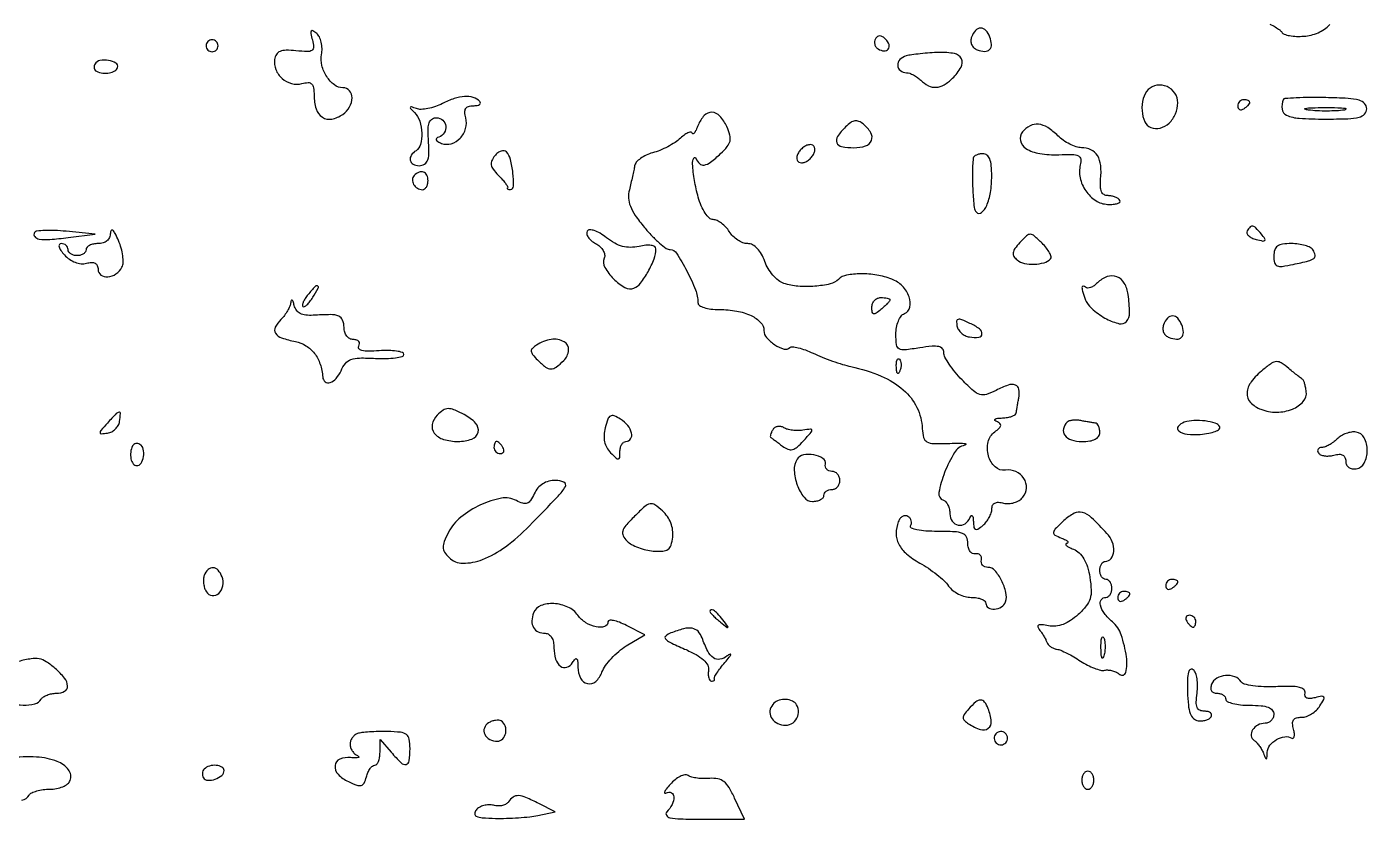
# Model space of a CAD drawing. Extents: x 0 to 5034, y 0 to 2560.
# Drawn here: x 3135.1 to 3358.9, y 0 to 132.2 of the extents above; entities that cross this region are included whole.
import ezdxf

# ---------------------------------------------------------------- set-up
doc = ezdxf.new("R2010")
doc.units = 0

msp = doc.modelspace()

# ---------------------------------------------------------------- linework, layer by layer
for points in [[(3281.43984, 268.629123, -0.000024), (3213.057955, 269.247686, -0.136967)], [(3342.362275, 132.623037, -0.023613), (3343.258369, 132.135288, -0.02402), (3343.98268, 131.646422, -0.094148), (3344.345253, 131.250386, 0.174683), (3344.75293, 130.926508, 0.037109), (3345.645175, 130.697459, 0.034646), (3346.775705, 130.57507, 0.02693), (3348.012879, 130.593968, 0.086438), (3350.385713, 131.178586, 0.093617), (3352.347326, 132.522627, 0.133584)], [(3134.29006, 3.189505, 0.216809), (3135.5, 4, -0.143394), (3135.928537, 4.385343, -0.041415), (3136.768972, 4.70625, -0.037968), (3137.82187, 4.926341, -0.032553), (3138.952028, 5, 0.046889), (3140.076742, 5.105706, 0.053019), (3141.114379, 5.419148, 0.060398), (3141.919219, 5.879911, 0.141889), (3142.33357, 6.426887, 0.261301), (3142.068408, 8.245739, 0.139686), (3140.186963, 9.638623, 0.078207), (3136.740251, 10.350263, 0.038389), (3132.25, 10.218979, 0.022228)]]:
    msp.add_lwpolyline(points, format="xyb")
for points in [[(3165, 129, 0.099038), (3165.076342, 128.618362, 0.097945), (3165.29375, 128.29375, 0.097945), (3165.618362, 128.076342, 0.099038), (3166, 128, 0.099038), (3166.381638, 128.076342, 0.097945), (3166.70625, 128.29375, 0.097945), (3166.923658, 128.618362, 0.099038), (3167, 129, 0.099038), (3166.923658, 129.381638, 0.097945), (3166.70625, 129.70625, 0.097945), (3166.381638, 129.923658, 0.099038), (3166, 130, 0.099038), (3165.618362, 129.923658, 0.097945), (3165.29375, 129.70625, 0.097945), (3165.076342, 129.381638, 0.099038)], [(3182.71886, 129.96708, -0.046441), (3182.914474, 128.777368, -0.27049), (3182.644529, 128.230027, -0.157829), (3181.89474, 128.021552, -0.015248), (3179.986095, 128.159929, 0.024874), (3178.334078, 128.247782, 0.096469), (3177.331772, 128.056109, 0.157201), (3176.740812, 127.565236, 0.105325), (3176.432211, 126.735128, 0.132352), (3176.632885, 125.029634, 0.116958), (3177.664988, 123.562808, 0.116355), (3179.250897, 122.710555, 0.130031), (3180.982409, 122.705651, -0.05334), (3182.011376, 122.860321, -0.206673), (3182.600655, 122.635153, -0.167813), (3182.915335, 122.008968, -0.033299), (3183, 120.739076, 0.076975), (3183.351648, 118.468442, 0.170534), (3184.391358, 117.086805, 0.197699), (3185.942586, 116.776386, 0.10492), (3187.776264, 117.555843, 0.108069), (3188.919817, 118.797025, 0.130479), (3189.340754, 120.319827, 0.1837), (3188.902848, 121.507837, 0.216882), (3187.821583, 122, -0.163929), (3186.393295, 122.481206, -0.087128), (3185.111081, 123.865747, -0.081279), (3184.305257, 125.714587, -0.109867), (3184.250783, 127.531553, 0.05312), (3184.335228, 128.5498, 0.050885), (3184.205906, 129.578328, 0.05499), (3183.89564, 130.464926, 0.108313), (3183.438789, 131.050801, 0.034898), (3182.811875, 131.501165, 0.404528), (3182.543081, 131.442293, 0.198848), (3182.467154, 131.055418, 0.01425)], [(3276.596556, 130.156231, 0.105525), (3276.439393, 129.716563, 0.099247), (3276.470283, 129.240657, 0.096292), (3276.684746, 128.801911, 0.09291), (3277.050219, 128.468963, 0.116221), (3278.032006, 128.141241, 0.258096), (3278.731074, 128.448742, 0.251496), (3278.853466, 129.214666, 0.113251), (3278.296201, 130.103799, 0.053431), (3277.785686, 130.515485, 0.136091), (3277.335356, 130.655459, 0.169261), (3276.940704, 130.531428, 0.094625)], [(3292.623848, 130.462146, 0.092161), (3292.504122, 129.813795, 0.103874), (3292.634902, 129.194765, 0.104304), (3293.002965, 128.682533, 0.093639), (3293.559987, 128.338607, 0.076522), (3294.809452, 128.067507, 0.216242), (3295.624135, 128.378824, 0.214489), (3295.930575, 129.199704, 0.075422), (3295.654923, 130.456872, 0.089288), (3294.988192, 131.557855, 0.214827), (3294.139006, 131.942142, 0.215353), (3293.290093, 131.560506, 0.089658)], [(3281.694661, 127.300017, 0.142245), (3280.676836, 126.695105, 0.198452), (3280.307851, 125.715276, 0.224555), (3280.750509, 124.851217, 0.165377), (3281.783333, 124.5, -0.084625), (3282.300255, 124.41188, -0.037075), (3282.939167, 124.132812, -0.035325), (3283.589275, 123.728347, -0.039578), (3284.15, 123.25, 0.080348), (3285.418965, 122.33437, 0.13214), (3286.707678, 122.070532, 0.120811), (3288.037305, 122.483691, 0.060992), (3289.428571, 123.571429, 0.062408), (3290.878248, 125.436453, 0.256371), (3290.925438, 126.81744, 0.233654), (3289.762879, 127.690179, 0.054003), (3287.25, 127.883999, 0.009632), (3285.68188, 127.805234, 0.008822), (3284.071244, 127.664604, 0.008858), (3282.638196, 127.488241, 0.028375)], [(3146.487659, 125.980032, 0.086456), (3146.347192, 125.629461, 0.102024), (3146.345313, 125.272696, 0.11056), (3146.481778, 124.965717, 0.11748), (3146.733688, 124.754232, 0.085984), (3147.764165, 124.443417, 0.076224), (3148.8851, 124.477903, 0.087776), (3149.803236, 124.82141, 0.194412), (3150.25, 125.404671, 0.34024), (3149.96037, 126.116771, 0.094491), (3148.74709, 126.546191, 0.079865), (3147.313066, 126.535234, 0.215807)], [(3322.084328, 121.684328, 0.133457), (3321.235235, 120.201536, 0.080752), (3321.045006, 118.174078, 0.086587), (3321.498177, 116.325011, 0.200447), (3322.512735, 115.35674, 0.159934), (3324.048995, 115.281054, 0.120149), (3325.538168, 116.108388, 0.105652), (3326.618619, 117.641134, 0.101217), (3327, 119.505813, 0.149699), (3326.510428, 121.104363, 0.140731), (3325.199595, 122.201291, 0.144169), (3323.532147, 122.420647, 0.158773)], [(3204.398684, 119.363058, -0.036121), (3203.224218, 118.857661, -0.035677), (3201.984423, 118.524082, -0.037947), (3200.859415, 118.393389, -0.101154), (3200.065752, 118.52296, 0.010105), (3199.23224, 118.820848, 0.379198), (3199.061811, 118.748418, 0.307156), (3199.093174, 118.543634, 0.008431), (3199.75, 117.859246, -0.119001), (3200.612184, 116.436522, -0.067263), (3200.962431, 114.439466, -0.070691), (3200.769891, 112.555675, -0.196008), (3200, 111.5, 0.106457), (3199.216124, 110.746429, 0.200209), (3199.046428, 109.899724, 0.222397), (3199.52712, 109.247411, 0.125162), (3200.5, 109, 0.138616), (3201.438538, 109.26529, 0.186147), (3201.969683, 109.96143, 0.076306), (3202.155692, 111.369263, 0.011223), (3202.030596, 114.25, -0.034993), (3202.035756, 115.503589, -0.099097), (3202.26936, 116.342369, -0.150986), (3202.734283, 116.822912, -0.126216), (3203.424634, 117, -0.187232), (3204.453939, 116.600559, -0.180597), (3204.963862, 115.604356, -0.171442), (3204.707278, 114.477222, -0.173108), (3203.800562, 113.766854, 0.090682), (3203.415325, 113.555086, 0.340375), (3203.356131, 113.303583, 0.16572), (3203.618826, 113.023541, 0.030631), (3204.271623, 112.72601, 0.166527), (3205.876228, 112.667604, 0.13073), (3207.366388, 113.588685, 0.121268), (3208.277655, 115.195773, 0.133343), (3208.294349, 116.982409, -0.047492), (3208.140077, 117.933141, -0.156934), (3208.292329, 118.54112, -0.185114), (3208.748158, 118.886212, -0.070597), (3209.550035, 119, 0.037391), (3210.188312, 119.047798, 0.105258), (3210.605154, 119.204336, 0.242539), (3210.738482, 119.434031, 0.21195), (3210.637722, 119.695611, 0.120844), (3209.531715, 120.365937, 0.08964), (3208.108482, 120.54557, 0.069049), (3206.386408, 120.212361, 0.037409)], [(3337, 118.940983, 0.108972), (3337.078288, 118.586039, 0.182303), (3337.29375, 118.3746, 0.161196), (3337.6179, 118.343488, 0.082592), (3338, 118.5, 0.029505), (3338.382774, 118.768994, 0.035638), (3338.70625, 119.066025, 0.038439), (3338.934461, 119.34829, 0.151918), (3339, 119.559017, 0.210953), (3338.92554, 119.727648, 0.081139), (3338.70625, 119.870461, 0.061769), (3338.382849, 119.967655, 0.042167), (3338, 120, 0.105053), (3337.618444, 119.918938, 0.099167), (3337.29375, 119.688914, 0.09642), (3337.076123, 119.345238, 0.093332)], [(3344.58889, 120, 0.142704), (3344.387311, 118.442406, 0.249951), (3345.148608, 117.429784, 0.094645), (3347.231605, 116.903346, 0.014706), (3351.5, 116.777778, 0.007496), (3355.363986, 116.835709, 0.052558), (3357.228504, 117.088963, 0.141697), (3358.146873, 117.616667, 0.194326), (3358.5, 118.490951, 0.192961), (3358.14918, 119.366147, 0.136563), (3357.229353, 119.913621, 0.052915), (3355.382432, 120.211104, 0.008091), (3351.653755, 120.352062, 0.006897), (3349.013633, 120.372687, 0.010953), (3346.754375, 120.309668, 0.005058), (3344.867459, 120.196491, 0.279068)], [(3354.767909, 118.285474, -0.024559), (3353.487453, 118.154945, -0.012695), (3351.878422, 118.111345, -0.01259), (3350.218327, 118.150328, -0.018638), (3348.767909, 118.275269, -0.069146), (3348.205163, 118.425738, -0.756877), (3348.222448, 118.564056, -0.031761), (3349.352754, 118.662864, -0.005499), (3351.5, 118.690131, -0.005888), (3353.655786, 118.668409, -0.025342), (3354.934948, 118.575472, -0.556092), (3355.000181, 118.434198, -0.212532)], [(3247.031162, 115.75, -0.015003), (3246.678253, 114.942865, -0.045411), (3246.373817, 114.426778, -0.200965), (3246.182901, 114.309611, -0.438995), (3246.063386, 114.404988, 0.362193), (3245.876666, 114.599517, 0.126297), (3245.462683, 114.541019, 0.059492), (3244.838914, 114.191713, 0.026565), (3244.10745, 113.597241, -0.040318), (3243.183119, 112.887281, -0.022489), (3241.957379, 112.17007, -0.022308), (3240.64416, 111.552102, -0.033487), (3239.445683, 111.143903, 0.043409), (3238.368863, 110.753163, 0.048952), (3237.421094, 110.194431, 0.055248), (3236.729041, 109.561393, 0.140792), (3236.442151, 108.95165, -0.010581), (3236.308843, 108.223995, -0.003785), (3236.088972, 107.192047, -0.003753), (3235.83069, 106.063565, -0.00443), (3235.568876, 105, 0.077096), (3235.43306, 103.594586, 0.079834), (3235.733302, 102.231976, 0.057944), (3236.550909, 100.706352, 0.02108), (3238.037762, 98.75, 0.018076), (3239.318167, 97.314, 0.023546), (3240.595385, 96.101562, 0.022245), (3241.723899, 95.21149, 0.157108), (3242.380356, 95, -0.258341), (3243.443253, 94.411547, -0.019454), (3245.142773, 91.447671, -0.025542), (3246.590204, 88.297136, -0.095184), (3247, 86.16398, 0.251148), (3247.246463, 85.704257, 0.067862), (3248.015851, 85.331609, 0.050039), (3249.158849, 85.081366, 0.028893), (3250.565741, 85, -0.042804), (3253.477621, 84.750259, -0.067326), (3255.867958, 83.996249, -0.090795), (3257.447631, 82.865873, -0.19455), (3258, 81.5, 0.182433), (3258.445442, 80.319797, 0.067546), (3259.809981, 79.13714, 0.07168), (3261.350423, 78.419233, 0.276326), (3262.33276, 78.666093, -0.231554), (3262.751712, 78.80974, -0.029313), (3263.718682, 78.630397, -0.029519), (3264.912195, 78.259872, -0.020425), (3266.214243, 77.708023, 0.015475), (3267.690831, 77.064888, 0.010358), (3269.416059, 76.417251, 0.010436), (3271.115492, 75.858733, 0.020157), (3272.5, 75.495831, -0.044664), (3277.5595, 73.901265, -0.080665), (3281.241997, 71.615244, -0.099717), (3283.50702, 68.669386, -0.105017), (3284.400988, 65.130455, 0.052528), (3284.61407, 63.651858, 0.211342), (3285.163935, 62.950109, 0.118486), (3286.27868, 62.661032, 0.012367), (3289, 62.679734, -0.007424), (3290.617568, 62.706841, -0.031361), (3291.585111, 62.647948, -0.502892), (3291.65899, 62.517524, -0.238056), (3291.481229, 62.37175, 0.203688), (3289.768559, 61.145645, 0.044529), (3288.127845, 57.822368, 0.046418), (3287.174141, 54.465711, 0.374436), (3287.924876, 53.191708, -0.136761), (3288.336496, 52.913962, -0.066073), (3288.684182, 52.375585, -0.058067), (3288.920145, 51.67636, -0.052413), (3289, 50.916667, 0.153692), (3289.385108, 49.693403, 0.193269), (3290.371247, 49.048763, 0.194549), (3291.524106, 49.267081, 0.155182), (3292.337719, 50.25, -0.07474), (3292.538923, 50.591259, -0.454598), (3292.71916, 50.597664, -0.155673), (3292.861365, 50.298793, -0.02328), (3292.921053, 49.627555, 0.028617), (3293.017277, 48.662274, 0.264928), (3293.269661, 48.346659, 0.247119), (3293.684927, 48.390937, 0.025498), (3294.5, 49, 0.051866), (3295.073969, 49.586697, 0.042469), (3295.559375, 50.31812, 0.044128), (3295.891478, 51.076359, 0.081335), (3296, 51.739076, -0.105379), (3296.130511, 52.351443, -0.173593), (3296.492579, 52.729556, -0.130573), (3297.101566, 52.855309, -0.049975), (3297.963232, 52.719866, 0.077143), (3298.805477, 52.63383, 0.060581), (3299.710719, 52.792202, 0.061358), (3300.539296, 53.159019, 0.084887), (3301.155244, 53.687057, 0.160803), (3301.760711, 55.230446, 0.157881), (3301.334543, 56.844114, 0.148221), (3300.009889, 57.971492, 0.139737), (3298.249086, 58.207322, -0.230312), (3296.555495, 58.746455, -0.135938), (3295.441694, 60.606013, -0.12244), (3295.381867, 62.927186, -0.182364), (3296.481044, 64.609797, 0.025305), (3297.245749, 65.230681, 0.164498), (3297.485294, 65.656779, 0.281201), (3297.353648, 66.004242, 0.069942), (3296.803003, 66.320052, -0.118617), (3296.516381, 66.523465, -0.459457), (3296.543695, 66.711943, -0.111624), (3296.955156, 66.858962, -0.021446), (3297.75, 66.921053, 0.031322), (3298.617293, 67.006054, 0.045522), (3299.361538, 67.197122, 0.055047), (3299.894104, 67.455868, 0.230688), (3300.076511, 67.75, -0.012202), (3300.127316, 68.150861, -0.003176), (3300.228784, 68.792584, -0.003226), (3300.353805, 69.522549, -0.003291), (3300.487445, 70.246029, 0.084957), (3300.516162, 71.700969, 0.280238), (3299.926262, 72.406707, 0.169093), (3298.717379, 72.398358, 0.034177), (3296.718557, 71.529011, -0.039732), (3295.094841, 70.844126, -0.155548), (3294.020178, 70.832183, -0.110012), (3292.929521, 71.45181, -0.015223), (3291.040258, 73.270027, -0.021197), (3289.876396, 74.566039, -0.025016), (3288.893076, 75.88862, -0.02507), (3288.186751, 77.069177, -0.122872), (3288, 77.817646, 0.175678), (3287.764783, 78.466438, 0.171189), (3287.165778, 78.822322, 0.074153), (3286.024561, 78.878244, 0.014874), (3284, 78.615991, -0.01163), (3281.447542, 78.268508, -0.158128), (3280.539206, 78.454163, -0.238994), (3280.103896, 79.10949, -0.029296), (3280, 80.881194, -0.04562), (3280.105302, 82.032908, -0.052205), (3280.417823, 83.093063, -0.059619), (3280.876976, 83.91376, -0.144802), (3281.422377, 84.33184, 0.249943), (3282.339365, 85.388944, 0.145731), (3282.227998, 87.106894, 0.106247), (3281.080682, 88.913281, 0.107894), (3279.298206, 90.076722, 0.049344), (3276.82212, 90.747926, 0.042766), (3274.139096, 90.964716, 0.044531), (3271.782242, 90.742855, 0.151784), (3270.433691, 90.033691, -0.142431), (3269.043934, 89.270054, -0.036675), (3266.48479, 88.893312, -0.037612), (3263.680246, 88.899882, -0.060084), (3261.333581, 89.369606, -0.088202), (3260.428677, 89.85638, -0.04621), (3259.500527, 90.741784, -0.044036), (3258.690514, 91.856023, -0.051333), (3258.135601, 93.04086, 0.043342), (3257.588403, 94.259443, 0.064263), (3256.892992, 95.199246, 0.078325), (3256.107845, 95.794973, 0.123813), (3255.292566, 96, -0.092318), (3254.507565, 96.146186, -0.052697), (3253.646314, 96.5875, -0.050187), (3252.844199, 97.234966, -0.058352), (3252.232073, 98, 0.04723), (3251.647246, 98.765105, 0.046302), (3250.925624, 99.4125, 0.05015), (3250.182053, 99.856682, 0.110006), (3249.53853, 100, -0.192499), (3248.901297, 100.254774, -0.056234), (3248.210018, 101.079241, -0.046508), (3247.562588, 102.285903, -0.032166), (3247.052581, 103.75, -0.025171), (3246.427422, 106.538357, -0.02757), (3246.109075, 109.291978, -0.123302), (3246.290395, 110.258784, -0.657782), (3246.662281, 110.25, 0.105093), (3247.27742, 109.337101, 0.242481), (3248.047444, 109.105088, 0.120781), (3249.111906, 109.584953, 0.021529), (3250.783928, 111.013325, 0.032282), (3251.897362, 112.193682, 0.117306), (3252.350275, 113.112109, 0.124878), (3252.326616, 114.103162, 0.038817), (3251.811975, 115.513325, 0.07541), (3250.665026, 117.271363, 0.200819), (3249.339844, 117.904699, 0.222708), (3248.060113, 117.380456, 0.090634)], [(3271.605946, 115.463089, 0.042911), (3270.269893, 113.875677, 0.254426), (3270.149077, 112.835039, 0.258599), (3270.955508, 112.180255, 0.043998), (3273, 112, 0.077382), (3274.941332, 112.302258, 0.221612), (3275.920291, 113.205311, 0.235924), (3275.825522, 114.486402, 0.085421), (3274.605946, 115.912073, 0.06587), (3273.842405, 116.392025, 0.145561), (3273.167295, 116.48753, 0.121064), (3272.466925, 116.200037, 0.038752)], [(3301.110114, 114.632679, 0.232937), (3300.760983, 113.174542, 0.199548), (3301.682408, 111.874607, 0.102096), (3303.983594, 111.016924, 0.048147), (3307.163674, 110.835282, -0.012713), (3309.433987, 110.866474, -0.10736), (3310.424683, 110.639117, -0.257001), (3310.811933, 110.105976, -0.095504), (3310.749338, 109.14947, 0.120012), (3310.712428, 106.965199, 0.095702), (3311.66051, 104.800494, 0.098062), (3313.320311, 103.185654, 0.133897), (3315.297987, 102.552239, 0.028328), (3316.242255, 102.564414, 0.060891), (3316.955737, 102.702494, 0.120777), (3317.331732, 102.93467, 0.345543), (3317.363812, 103.220357, 0.111578), (3317.07045, 103.519398, 0.050228), (3316.578081, 103.77098, 0.046278), (3315.981396, 103.942247, 0.046791), (3315.365617, 104, -0.132961), (3314.708217, 104.177963, -0.156819), (3314.279666, 104.655922, -0.098399), (3314.089331, 105.492614, -0.033018), (3314.137788, 106.750601, 0.049788), (3314.149299, 109.045109, 0.113616), (3313.606595, 110.678728, 0.147946), (3312.52181, 111.649588, 0.109503), (3310.940983, 112, -0.079703), (3310.053843, 112.14232, -0.037888), (3308.982664, 112.5875, -0.036313), (3307.908506, 113.234618, -0.042674), (3307, 114, 0.052516), (3305.315929, 115.363135, 0.117669), (3303.77482, 115.910481, 0.146706), (3302.3758, 115.649645, 0.100944)], [(3264.064749, 111.578017, 0.051981), (3263.661737, 110.974615, 0.092995), (3263.486368, 110.406747, 0.127395), (3263.55242, 109.935829, 0.157392), (3263.838135, 109.600038, 0.150925), (3264.282924, 109.484575, 0.082168), (3264.839954, 109.603052, 0.069216), (3265.421349, 109.929598, 0.057089), (3265.935251, 110.421983, 0.051981), (3266.338263, 111.025385, 0.092995), (3266.513632, 111.593253, 0.127395), (3266.44758, 112.064171, 0.157392), (3266.161865, 112.399962, 0.150925), (3265.717076, 112.515425, 0.082168), (3265.160046, 112.396948, 0.069216), (3264.578651, 112.070402, 0.057089)], [(3213.123101, 110.648328, 0.067358), (3212.621452, 109.844996, 0.152563), (3212.535934, 109.141149, 0.118516), (3212.866823, 108.395822, 0.032925), (3213.715483, 107.427375, -0.015029), (3214.381415, 106.720158, -0.0239), (3214.902361, 106.072639, -0.020497), (3215.262053, 105.533933, -0.31174), (3215.25, 105.321429, 0.219104), (3215.222669, 105.204519, 0.219879), (3215.29375, 105.107967, 0.102292), (3215.479097, 105.050746, 0.039266), (3215.75, 105.04612, 0.393817), (3216.257726, 105.58133, 0.029235), (3216.148314, 107.779588, 0.032974), (3215.747505, 110.058358, 0.131276), (3215.071607, 111.292382, 0.175466), (3214.690305, 111.481891, 0.108697), (3214.187231, 111.430048, 0.083006), (3213.635172, 111.139219, 0.056956)], [(3292.910887, 110.25, 0.027672), (3292.755578, 107.785423, 0.016323), (3292.829453, 104.835738, 0.010067), (3293.046756, 102.048825, 0.173575), (3293.431454, 101.235213, 0.388074), (3294.29078, 101.19649, 0.119063), (3295.136512, 102.336078, 0.061571), (3295.768605, 104.547112, 0.037864), (3295.984687, 107.25, 0.022471), (3295.913166, 108.999781, 0.072927), (3295.647458, 110.127552, 0.130687), (3295.177756, 110.762534, 0.170116), (3294.5, 111, 0.047609), (3293.919461, 110.944597, 0.062751), (3293.414448, 110.779687, 0.077581), (3293.056316, 110.536869, 0.177289)], [(3199.693853, 107.36052, 0.191124), (3199.401415, 106.683432, 0.139481), (3199.603969, 105.880661, 0.123736), (3200.230079, 105.235684, 0.139398), (3201.059017, 105, 0.156819), (3201.417907, 105.1154, 0.097386), (3201.723586, 105.440625, 0.079459), (3201.929934, 105.926402, 0.06085), (3202, 106.5, 0.103624), (3201.806289, 107.424643, 0.202875), (3201.269246, 107.932483, 0.1934), (3200.508765, 107.913511, 0.094876)], [(3338.570264, 98.11369, 0.223332), (3338.526729, 97.733869, 0.122195), (3338.784386, 97.330573, 0.080158), (3339.324453, 96.961789, 0.045875), (3340.068398, 96.692364, 0.013137), (3341.170237, 96.434951, 0.255353), (3341.493575, 96.533834, 0.361312), (3341.516498, 96.8178, 0.019963), (3340.934706, 97.578674, 0.014904), (3340.009628, 98.628048, 0.150095), (3339.509422, 98.914775, 0.26591), (3339.084083, 98.784477, 0.050084)], [(3136.396915, 97.833205, 0.319409), (3136.440234, 97.165223, 0.187326), (3137.168466, 96.750829, 0.056301), (3138.944856, 96.689516, 0.012242), (3142, 97.003655), (3146.5, 97.577998), (3141.663227, 98.053106, 0.014103), (3139.77884, 98.18468, 0.020812), (3138.121079, 98.184492, 0.016869), (3136.794384, 98.08418, 0.230986)], [(3149.045104, 97.75, -0.097254), (3148.885248, 97.03402, -0.112834), (3148.470069, 96.474388, -0.104287), (3147.823419, 96.121144, -0.073168), (3147, 96, 0.048028), (3146.234582, 95.926307, 0.068025), (3145.5875, 95.70625, 0.088204), (3145.151477, 95.381882, 0.191087), (3145, 95, -0.148195), (3144.884432, 94.618646, -0.098894), (3144.559375, 94.29375, -0.082425), (3144.073457, 94.074694, -0.064853), (3143.5, 94, -0.064853), (3142.926543, 94.074694, -0.082425), (3142.440625, 94.29375, -0.098894), (3142.115568, 94.618646, -0.148195), (3142, 95, 0.114747), (3141.911291, 95.381451, 0.100386), (3141.660722, 95.70625, 0.093604), (3141.286066, 95.924228, 0.085274), (3140.845012, 96, 0.256878), (3140.544358, 95.834624, 0.216102), (3140.493216, 95.470051, 0.084409), (3140.786141, 94.870867, 0.028117), (3141.401829, 94.108478, 0.057037), (3142.228206, 93.381813, 0.061454), (3143.177751, 92.881931, 0.066074), (3144.153313, 92.653645, 0.088654), (3145.056817, 92.725109, -0.051234), (3145.913092, 92.857502, -0.1344), (3146.515234, 92.725266, -0.173928), (3146.872503, 92.336349, -0.099981), (3147, 91.705115, 0.23825), (3147.475498, 90.763862, 0.18404), (3148.599172, 90.451388, 0.128495), (3149.980049, 90.952893, 0.120894), (3150.976748, 92.075132, 0.114385), (3151.175582, 92.829177, 0.039408), (3151.120298, 93.962695, 0.036706), (3150.8588, 95.246846, 0.035022), (3150.409465, 96.5, 0.014886), (3149.844631, 97.687221, 0.089053), (3149.430948, 98.22973, 0.471255), (3149.176846, 98.194156, 0.132049)], [(3228.541887, 98.067774, 0.196362), (3228.466462, 97.616994, 0.09496), (3228.704406, 97.071559, 0.071324), (3229.216788, 96.513907, 0.048507), (3229.934753, 96.034919, -0.06199), (3230.66424, 95.51938, -0.075446), (3231.190471, 94.870162, -0.08819), (3231.444099, 94.185179, -0.137125), (3231.385443, 93.562064, 0.222061), (3231.494097, 92.026109, 0.068842), (3232.922632, 90.127805, 0.068898), (3234.811343, 88.690117, 0.223478), (3236.341869, 88.577693, 0.1403), (3237.440925, 89.404884, 0.034366), (3238.690793, 91.320422, 0.035792), (3239.690537, 93.45583, 0.091835), (3240, 95.126508, 0.262702), (3239.792517, 95.494157, 0.099632), (3239.217939, 95.700383, 0.061327), (3238.322743, 95.721413, 0.029306), (3237.184385, 95.540498, -0.051705), (3235.737542, 95.376472, -0.067218), (3234.415392, 95.542161, -0.063019), (3233.121056, 96.066315, -0.038987), (3231.75428, 96.978643, 0.030447), (3230.684581, 97.719357, 0.054526), (3229.716706, 98.170084, 0.078454), (3228.964245, 98.299475, 0.263594)], [(3300.6617, 96.178676, 0.026795), (3299.838683, 95.16505, 0.120381), (3299.551247, 94.463396, 0.183269), (3299.67921, 93.872669, 0.080856), (3300.224772, 93.271807, 0.116459), (3301.420588, 92.708308, 0.060327), (3303.074997, 92.56237, 0.060734), (3304.696216, 92.813767, 0.128256), (3305.786076, 93.452743, 0.270533), (3305.882721, 93.820507, 0.05562), (3305.622105, 94.468187, 0.044536), (3305.106779, 95.250127, 0.028429), (3304.381373, 96.063072, 0.015757), (3303.070713, 97.293628, 0.174568), (3302.412998, 97.553832, 0.197972), (3301.782595, 97.316676, 0.021134)], [(3343, 93.920545, 0.059329), (3343.131084, 92.819716, 0.237147), (3343.557019, 92.316822, 0.137246), (3344.402454, 92.206649, 0.016963), (3346.25, 92.53736, 0.007512), (3348.795263, 93.122776, 0.097359), (3349.6734, 93.531048, 0.29399), (3349.883047, 94.072172, 0.088058), (3349.541119, 94.933469, 0.14106), (3349.08845, 95.344272, 0.042192), (3348.211678, 95.686706, 0.038601), (3347.115099, 95.921404, 0.033433), (3345.940983, 96, 0.031785), (3344.457214, 95.905581, 0.122698), (3343.603576, 95.573235, 0.167007), (3343.151516, 94.945856, 0.073489)], [(3313.604175, 89.461318, -0.043371), (3313.035763, 88.983803, -0.063108), (3312.457536, 88.678369, -0.082764), (3311.957844, 88.579794, -0.206621), (3311.619048, 88.714286, 0.179934), (3311.231455, 88.891734, 0.436137), (3311.026174, 88.700783, 0.075894), (3311.149329, 87.899382, 0.015608), (3311.621181, 86.544802, 0.088268), (3312.058518, 85.819314, 0.031817), (3312.910821, 84.961511, 0.030373), (3313.984754, 84.120647, 0.031585), (3315.139147, 83.428044, 0.059852), (3317.249826, 82.639143, 0.279233), (3318.436269, 83.014577, 0.186414), (3318.962231, 84.450391, 0.028924), (3318.730311, 87.524752, 0.099553), (3318.078865, 89.416901, 0.171543), (3316.820082, 90.479287, 0.179398), (3315.218048, 90.489201, 0.109577)], [(3181.979944, 87.475834, 0.028898), (3181.526725, 86.860644, 0.043426), (3181.212993, 86.272975, 0.052391), (3181.063856, 85.788937, 0.249914), (3181.145354, 85.521312, 0.338299), (3181.393826, 85.488076, 0.056568), (3181.80785, 85.791514, 0.042404), (3182.297361, 86.327019, 0.024393), (3182.796329, 87.045478, 0.011635), (3183.706831, 88.58187, 0.42202), (3183.601571, 88.938529, 0.342513), (3183.184362, 88.864828, 0.010812)], [(3179.116001, 86.178571, -0.07637), (3178.965926, 85.565323, -0.032197), (3178.59075, 84.801988, -0.030916), (3178.076956, 84.022888, -0.03516), (3177.490809, 83.347952, 0.076739), (3176.541242, 82.051654, 0.271046), (3176.591164, 81.060583, 0.168639), (3177.600965, 80.281781, 0.031367), (3179.898763, 79.670247, -0.090869), (3181.659558, 78.969746, -0.089092), (3183.071561, 77.686681, -0.082664), (3184.024612, 75.902191, -0.065125), (3184.450843, 73.75, 0.211317), (3184.863436, 72.961252, 0.256921), (3185.674034, 72.822633, 0.133302), (3186.697007, 73.520438, 0.074651), (3187.5, 74.80667, -0.068775), (3188.239031, 76.021851, -0.136487), (3189.152194, 76.667943, -0.083844), (3190.573037, 76.92234, -0.015505), (3193.239878, 76.865967, 0.017866), (3195.056597, 76.836145, 0.029524), (3196.58591, 76.956205, 0.030063), (3197.715418, 77.182211, 0.342216), (3197.974626, 77.520536, 0.32753), (3197.727679, 77.853095, 0.038089), (3196.767806, 78.070659, 0.034051), (3195.444, 78.175027, 0.020673), (3193.873507, 78.126738, -0.015495), (3192.074742, 78.052785, -0.05917), (3190.960827, 78.173669, -0.167762), (3190.475444, 78.477122, -0.318457), (3190.447776, 78.915499, 0.122367), (3190.580714, 79.330432, 0.19052), (3190.467594, 79.683573, 0.150544), (3190.110265, 79.920466, 0.071769), (3189.559017, 80, -0.12119), (3188.948774, 80.150115, -0.106973), (3188.444877, 80.570715, -0.093907), (3188.113668, 81.214978, -0.072022), (3188, 82, 0.09277), (3187.767804, 83.24069, 0.209122), (3187.107116, 83.905452, 0.097626), (3185.757564, 84.153169, 0.012873), (3182.836099, 84.039627, -0.044772), (3181.614529, 84.070045, -0.092447), (3180.704874, 84.350188, -0.114277), (3180.079146, 84.888766, -0.095107), (3179.702101, 85.683665, 0.018404), (3179.512263, 86.319675, 0.136511), (3179.336019, 86.578282, 0.521178), (3179.196691, 86.541269, 0.065767)], [(3279, 86.622445, -0.172217), (3278.925448, 86.412416, -0.016008), (3278.559375, 85.99011, -0.019119), (3278.074554, 85.504355, -0.013852), (3277.5, 85, -0.020633), (3276.689039, 84.381629, -0.217533), (3276.28931, 84.308142, -0.304492), (3276.057736, 84.565314, -0.035496), (3276, 85.377555, -0.091307), (3276.114059, 85.996941, -0.095788), (3276.440625, 86.523407, -0.099536), (3276.927707, 86.875699, -0.107348), (3277.5, 87, -0.023761), (3278.07485, 86.972666, -0.037907), (3278.559375, 86.889093, -0.044235), (3278.90557, 86.768578, -0.294983)], [(3290.189276, 82.279048, 0.093111), (3290.43871, 81.652123, 0.06889), (3290.921621, 81.081016, 0.067249), (3291.555372, 80.650209, 0.079536), (3292.246029, 80.433542, 0.059704), (3293.836145, 80.392216, 0.373543), (3294.354432, 80.934767, 0.256231), (3293.945312, 81.772867, 0.043545), (3292.353913, 82.700961, 0.012761), (3290.96873, 83.311943, 0.146636), (3290.382763, 83.369965, 0.347273), (3290.128847, 83.074438, 0.058643)], [(3324.623848, 82.462146, 0.092161), (3324.504122, 81.813795, 0.103874), (3324.634902, 81.194765, 0.104304), (3325.002965, 80.682533, 0.093639), (3325.559987, 80.338607, 0.076522), (3326.809452, 80.067507, 0.216242), (3327.624135, 80.378824, 0.214489), (3327.930575, 81.199704, 0.075422), (3327.654923, 82.456872, 0.089288), (3326.988192, 83.557855, 0.214827), (3326.139006, 83.942142, 0.215353), (3325.290093, 83.560506, 0.089658)], [(3220.087821, 79.075438, 0.052415), (3219.402071, 78.533177, 0.220662), (3219.220665, 78.055032, 0.155863), (3219.445484, 77.49376, 0.023799), (3220.266392, 76.590751, 0.030238), (3221.58864, 75.419443, 0.161881), (3222.483277, 75.099446, 0.169624), (3223.367532, 75.386137, 0.033969), (3224.635186, 76.492329, 0.17977), (3225.433937, 78.235536, 0.289754), (3224.690485, 79.628885, 0.171517), (3222.548397, 80.011744, 0.100709)], [(3280.683114, 74.8125, -0.054073), (3280.461564, 74.395823, -0.470617), (3280.279315, 74.37858, -0.168741), (3280.137993, 74.670344, -0.018894), (3280.078947, 75.416667, -0.028489), (3280.089945, 76.112848, -0.077125), (3280.200665, 76.592839, -0.208169), (3280.385309, 76.77538, -0.296942), (3280.604167, 76.729167, -0.126455), (3280.797407, 76.402231, -0.060344), (3280.876576, 75.916927, -0.05415), (3280.839148, 75.359369, -0.051402)], [(3341.202442, 74.970989, 0.05847), (3339.246162, 72.958325, 0.151398), (3338.552468, 71.08054, 0.204969), (3339.126829, 69.511855, 0.11413), (3340.849528, 68.362899, 0.091468), (3343.486956, 67.887063, 0.092949), (3346.104629, 68.388583, 0.118054), (3347.924133, 69.659404, 0.222047), (3348.42447, 71.341631, 0.01482), (3348.29568, 72.059375, 0.020641), (3348.135196, 72.691935, 0.017645), (3347.96633, 73.193057, 0.184799), (3347.825035, 73.352288, -0.044264), (3347.616655, 73.485268, -0.002463), (3347.007979, 73.959033, -0.003785), (3346.289787, 74.532596, -0.002761), (3345.5, 75.180449, 0.029012), (3344.254494, 76.097186, 0.157585), (3343.455588, 76.31305, 0.138694), (3342.626486, 76.034304, 0.020712)], [(3148.568603, 66.075805, 0.005286), (3147.46245, 64.827239, 0.18237), (3147.328564, 64.464567, 0.435285), (3147.519364, 64.289449, 0.016801), (3148.580487, 64.408934, 0.084275), (3149.268867, 64.632391, 0.071263), (3149.890588, 65.080312, 0.072374), (3150.353247, 65.67682, 0.09263), (3150.578388, 66.333129, 0.019066), (3150.721463, 67.657664, 0.473108), (3150.487066, 67.878874, 0.172957), (3150.017329, 67.640342, 0.00571)], [(3203.529491, 67.386634, 0.146813), (3202.702432, 65.850347, 0.221992), (3203.04955, 64.397904, 0.153821), (3204.598881, 63.351409, 0.072328), (3207.015456, 63, 0.085189), (3209.328141, 63.396913, 0.257598), (3210.353738, 64.550746, 0.251582), (3209.935464, 66.05891, 0.082706), (3208.029598, 67.484694, 0.018574), (3206.319122, 68.290174, 0.106588), (3205.340886, 68.478903, 0.146218), (3204.526322, 68.21603, 0.045746)], [(3231.537335, 65.292733, 0.0473), (3231.348447, 64.054455, 0.067797), (3231.435451, 62.949008, 0.073642), (3231.802693, 61.976141, 0.06947), (3232.441778, 61.12965, 0.009873), (3233.391867, 60.216359, 0.21464), (3233.75, 60.096467, 0.361329), (3233.958917, 60.308706, 0.021015), (3234, 61.285714, -0.056395), (3234.074196, 61.941439, -0.075828), (3234.29375, 62.496429, -0.095027), (3234.618503, 62.868528, -0.167478), (3235, 63, 0.255833), (3235.778769, 63.426376, 0.20484), (3235.938122, 64.384194, 0.113556), (3235.300401, 65.654154, 0.080431), (3234.095557, 66.708251, 0.038238), (3233.018749, 67.271325, 0.231708), (3232.407631, 67.240738, 0.18352), (3231.967664, 66.720935, 0.02338)], [(3259.468963, 64.949781, 0.03066), (3259.238038, 64.519201, 0.047571), (3259.099169, 64.121445, 0.060632), (3259.061545, 63.808666, 0.259536), (3259.149864, 63.650501, -0.018064), (3259.365411, 63.506249, -0.001807), (3259.866621, 63.141177, -0.002269), (3260.460585, 62.70109, -0.001802), (3261.098208, 62.220564, 0.064802), (3262.003295, 61.70235, 0.161142), (3262.755188, 61.648848, 0.119131), (3263.538299, 62.06218, 0.028127), (3264.598208, 63.108672, 0.004159), (3265.866354, 64.533709, 0.196023), (3265.989905, 64.892365, 0.432588), (3265.787546, 65.062412, 0.011477), (3264.5, 64.880099, -0.039821), (3263.64758, 64.808314, -0.033253), (3262.74061, 64.86468, -0.034515), (3261.914146, 65.030109, -0.073644), (3261.319098, 65.29127, 0.090254), (3260.817394, 65.491995, 0.096065), (3260.288499, 65.496766, 0.100486), (3259.814837, 65.306028, 0.108953)], [(3308.568177, 66.234843, 0.140308), (3307.938034, 65.099259, 0.221634), (3308.16441, 64.028824, 0.158789), (3309.262609, 63.259272, 0.074204), (3311, 63, 0.033607), (3312.322075, 63.088963, 0.082504), (3313.25, 63.375, 0.12651), (3313.797909, 63.851045, 0.152103), (3314, 64.5, 0.04767), (3313.944613, 65.079619, 0.063463), (3313.779687, 65.58185, 0.078959), (3313.536811, 65.935618, 0.179364), (3313.25, 66.076511, -0.012185), (3312.852431, 66.126884, -0.003308), (3312.226277, 66.226016, -0.003345), (3311.517077, 66.347989, -0.00347), (3310.818177, 66.478021, 0.035618), (3310.132668, 66.560458, 0.039054), (3309.463487, 66.54065, 0.042496), (3308.902136, 66.431176, 0.127651)], [(3328.087565, 66.195855, 0.139765), (3327.069803, 65.500342, 0.428293), (3327.155992, 64.758911, 0.136665), (3328.550305, 64.211507, 0.046292), (3330.75, 64.189635, 0.024547), (3332.15295, 64.375422, 0.046298), (3333.251563, 64.683347, 0.071278), (3333.917078, 65.053968, 0.36833), (3334, 65.434527, 0.197406), (3333.249562, 66.053534, 0.04299), (3331.576643, 66.417088, 0.043807), (3329.684739, 66.493761, 0.068783)], [(3152.754232, 62.266312, 0.084697), (3152.436116, 61.221291, 0.082939), (3152.479003, 60.121909, 0.104464), (3152.84371, 59.288862, 0.234312), (3153.437328, 58.972506, 0.26629), (3154.162879, 59.360605, 0.1021), (3154.575922, 60.472687, 0.093314), (3154.533019, 61.735512, 0.201974), (3153.980032, 62.512341, 0.086456), (3153.629461, 62.652808, 0.102024), (3153.272696, 62.654687, 0.11056), (3152.965717, 62.518222, 0.11748)], [(3213, 62, 0.105053), (3213.081062, 61.618444, 0.099167), (3213.311086, 61.29375, 0.09642), (3213.654762, 61.076123, 0.093332), (3214.059017, 61, 0.108972), (3214.413961, 61.078288, 0.182303), (3214.6254, 61.29375, 0.161196), (3214.656512, 61.6179, 0.082592), (3214.5, 62, 0.029505), (3214.231006, 62.382774, 0.035638), (3213.933975, 62.70625, 0.038439), (3213.65171, 62.934461, 0.151918), (3213.440983, 63, 0.210953), (3213.272352, 62.92554, 0.081139), (3213.129539, 62.70625, 0.061769), (3213.032345, 62.382849, 0.042167)], [(3353.556556, 63.413699, -0.035737), (3352.932168, 62.872711, -0.033845), (3352.226063, 62.415274, -0.035691), (3351.545162, 62.098178, -0.091374), (3351.012412, 62, 0.087554), (3350.62319, 61.931318, 0.166416), (3350.378538, 61.733827, 0.178544), (3350.316215, 61.439243, 0.102532), (3350.441979, 61.09388, 0.15438), (3350.801315, 60.78447, 0.064046), (3351.424696, 60.607491, 0.054994), (3352.194768, 60.577577, 0.046215), (3353.000996, 60.710511, -0.047903), (3353.892446, 60.854414, -0.133361), (3354.50849, 60.728993, -0.17788), (3354.870604, 60.3424, -0.100496), (3355, 59.705115, 0.110336), (3355.130499, 59.120947, 0.126408), (3355.494275, 58.681126, 0.114512), (3356.057172, 58.442984, 0.07965), (3356.75, 58.433813, 0.244549), (3358.080698, 59.394725, 0.117569), (3358.577508, 61.500996, 0.117328), (3358.070833, 63.6078, 0.243516), (3356.735128, 64.56837, 0.075848), (3355.955802, 64.563945, 0.047877), (3355.073412, 64.336034, 0.046977), (3354.227813, 63.935533, 0.062376)], [(3263.520263, 60.032787, 0.154137), (3263.05158, 58.179567, 0.072839), (3263.555481, 55.738639, 0.07713), (3264.684946, 53.685607, 0.232532), (3266.079455, 53, 0.050096), (3266.814369, 53.073817, 0.070075), (3267.43584, 53.29375, 0.090218), (3267.853939, 53.618244, 0.18477), (3268, 54, -0.13236), (3268.10275, 54.381347, -0.100566), (3268.391667, 54.70625, -0.087856), (3268.823851, 54.924828, -0.073375), (3269.333333, 55, 0.111732), (3269.841974, 55.115099, 0.100101), (3270.275, 55.440625, 0.094518), (3270.565493, 55.927262, 0.087646), (3270.666667, 56.5, 0.087646), (3270.565493, 57.072738, 0.094518), (3270.275, 57.559375, 0.100101), (3269.841974, 57.884901, 0.111732), (3269.333333, 58, -0.094999), (3268.843732, 58.093871, -0.117623), (3268.465104, 58.360214, -0.122745), (3268.257933, 58.758808, -0.109477), (3268.25, 59.226259, 0.310797), (3267.846824, 60.175754, 0.09975), (3266.340413, 60.756122, 0.086855), (3264.572023, 60.748383, 0.21303)], [(3219.722718, 54.290778, -0.036747), (3219.111499, 53.174572, -0.15829), (3218.531557, 52.703316, -0.171654), (3217.814599, 52.682949, -0.044981), (3216.739732, 53.139291, 0.170761), (3214.22866, 53.526867, 0.062674), (3210.761402, 52.415045, 0.060589), (3207.471655, 50.368466, 0.104377), (3205.438489, 47.881051, 0.02058), (3204.702659, 46.302077, 0.102735), (3204.518923, 45.347677, 0.141399), (3204.75973, 44.556622, 0.052288), (3205.500227, 43.64263, 0.200362), (3207.820538, 42.689097, 0.092429), (3211.085694, 43.31675, 0.066383), (3214.918631, 45.444749, 0.039222), (3218.867314, 48.89262, 0.002587), (3223.70792, 53.890371, 0.059738), (3224.899243, 55.474117, 0.443171), (3224.668246, 56.1984, 0.107345), (3223.279617, 56.5, 0.061582), (3222.119397, 56.356558, 0.0776), (3221.124274, 55.934763, 0.079291), (3220.320939, 55.2386, 0.067847)], [(3236.427628, 50.518537, 0.015689), (3234.963769, 48.959814, 0.107916), (3234.455873, 48.046782, 0.196824), (3234.530288, 47.274265, 0.075314), (3235.183179, 46.38825, 0.071854), (3235.945185, 45.818604, 0.033784), (3237.06497, 45.30378, 0.032601), (3238.332741, 44.914091, 0.039362), (3239.563049, 44.722665, 0.032227), (3241.147064, 44.704861, 0.143728), (3242.014459, 45.010414, 0.163803), (3242.516143, 45.710353, 0.045326), (3242.797333, 47.052176, 0.063645), (3242.784228, 48.228615, 0.058208), (3242.478913, 49.40206, 0.057453), (3241.905995, 50.487625, 0.058779), (3241.104831, 51.405129, 0.032356), (3239.823245, 52.422297, 0.201024), (3239.019752, 52.593073, 0.137662), (3238.162491, 52.167343, 0.012715)], [(3280.408364, 49.621795, 0.092305), (3280.044985, 47.650833, 0.119669), (3280.480304, 45.871779, 0.098591), (3281.780404, 44.246611, 0.047586), (3283.982659, 42.72563, -0.021957), (3285.413099, 41.842252, -0.019084), (3286.831225, 40.79672, -0.019513), (3288.042172, 39.750636, -0.052117), (3288.789363, 38.890339, 0.074226), (3289.475935, 38.166806, 0.049631), (3290.442188, 37.555287, 0.049134), (3291.524011, 37.139575, 0.067272), (3292.556704, 37, -0.039043), (3293.492295, 36.926832, -0.058163), (3294.282282, 36.70625, -0.076477), (3294.820487, 36.382799, -0.222832), (3295, 36, 0.265392), (3295.419699, 35.264978, 0.153583), (3296.440499, 35.027725, 0.121487), (3297.59591, 35.408321, 0.171214), (3298.265008, 36.25, 0.140967), (3298.347469, 37.821383, 0.060823), (3297.623564, 39.809736, 0.062274), (3296.495942, 41.475652, 0.216116), (3295.339485, 42, -0.096477), (3294.847608, 42.095801, -0.117837), (3294.466911, 42.367188, -0.12181), (3294.258257, 42.773446, -0.107774), (3294.25, 43.25, 0.100253), (3294.248882, 43.707348, 0.14682), (3294.059375, 44.059375, 0.14682), (3293.707348, 44.248882, 0.100253), (3293.25, 44.25, -0.166466), (3292.774423, 44.313391, -0.122642), (3292.367188, 44.660937, -0.093534), (3292.092736, 45.25353, -0.061879), (3292, 46, 0.111397), (3291.763786, 47.047079, 0.189874), (3291.117623, 47.651167, 0.082989), (3289.789315, 47.935505, 0.01132), (3286.940983, 48, -0.016468), (3284.996581, 48.064056, -0.034726), (3283.501459, 48.267571, -0.052443), (3282.571038, 48.565099, -0.455622), (3282.457295, 48.930902, 0.109141), (3282.598331, 49.334537, 0.099789), (3282.563005, 49.774142, 0.095278), (3282.35625, 50.182086, 0.089778), (3282.009249, 50.494284, 0.140581), (3281.57422, 50.616671, 0.124109), (3281.116847, 50.498888, 0.103202), (3280.705886, 50.149443, 0.073642)], [(3308.01487, 49.799227, 0.009324), (3306.57955, 48.411135, 0.161502), (3306.292283, 47.836011, 0.311508), (3306.50951, 47.398623, 0.033033), (3307.595637, 46.887519, -0.021688), (3308.266226, 46.590334, -0.07805), (3308.646843, 46.320721, -0.329175), (3308.677738, 46.1325, -0.245936), (3308.5, 46.006899, 0.309928), (3308.347397, 45.869238, 0.276451), (3308.412164, 45.66256, 0.06591), (3308.858926, 45.359489, 0.02009), (3309.605238, 45.022389, -0.091699), (3310.573154, 44.406118, -0.073492), (3311.34576, 43.439329, -0.05921), (3311.929284, 42.093879, -0.032527), (3312.331952, 40.341845, -0.027548), (3312.559569, 38.198353, -0.088226), (3312.380689, 36.778059, -0.09531), (3311.733043, 35.567723, -0.035453), (3310.408664, 34.152501, -0.037929), (3309.136424, 33.140732, -0.058347), (3307.889663, 32.492505, -0.066385), (3306.65597, 32.20322, -0.071781), (3305.423205, 32.259431, 0.018382), (3304.31333, 32.429584, 0.130277), (3303.778676, 32.352204, 0.38501), (3303.652774, 32.079794, 0.097968), (3303.906219, 31.613, -0.02145), (3304.284444, 31.115294, -0.01627), (3304.657004, 30.53964, -0.016534), (3304.971624, 29.975588, -0.036443), (3305.164963, 29.521945, 0.097016), (3305.389129, 29.133547, 0.05851), (3305.784095, 28.775053, 0.055535), (3306.279259, 28.498607, 0.06321), (3306.80217, 28.352772, -0.063149), (3307.47707, 28.164636, -0.015978), (3308.514315, 27.689004, -0.016042), (3309.673764, 27.064629, -0.015589), (3310.80217, 26.361516, 0.027164), (3311.932223, 25.693169, 0.029624), (3313.096493, 25.172472, 0.030954), (3314.136049, 24.85155, 0.111978), (3314.824189, 24.841562, -0.074188), (3315.417253, 24.877432, -0.046041), (3316.104792, 24.752525, -0.045168), (3316.776564, 24.498128, -0.060298), (3317.324189, 24.145005, 0.559989), (3318.331439, 24.487515, 0.090427), (3318.438883, 27.063004, 0.047446), (3317.565323, 30.736073, 0.132781), (3316.100507, 32.91283, -0.048401), (3314.761572, 34.322638, -0.100303), (3314.086521, 35.675073, -0.215145), (3314.234734, 36.588785, -0.251659), (3315, 37, 0.148195), (3315.381354, 37.115568, 0.098894), (3315.70625, 37.440625, 0.082425), (3315.925306, 37.926543, 0.064853), (3316, 38.5, 0.064853), (3315.925306, 39.073457, 0.082425), (3315.70625, 39.559375, 0.098894), (3315.381354, 39.884432, 0.148195), (3315, 40, -0.148195), (3314.618646, 40.115568, -0.098894), (3314.29375, 40.440625, -0.082425), (3314.074694, 40.926543, -0.064853), (3314, 41.5, -0.057609), (3314.066322, 42.073715, -0.076852), (3314.262322, 42.559375, -0.095748), (3314.552359, 42.884842, -0.164455), (3314.893011, 43, 0.230125), (3315.869486, 43.474554, 0.151922), (3316.322613, 44.662117, 0.108766), (3316.077809, 46.24222, 0.09371), (3315.187537, 47.670907, 0.016741), (3312.616004, 50.282796, 0.118362), (3311.085275, 51.167541, 0.199142), (3309.715787, 51.023642, 0.063132)], [(3164.699509, 40.659316, 0.076488), (3164.565839, 40.043451, 0.047164), (3164.590506, 39.300927, 0.046126), (3164.757543, 38.552737, 0.060507), (3165.050879, 37.917675, 0.224064), (3166.021365, 37.286861, 0.229344), (3167.111564, 37.642541, 0.15618), (3167.801713, 38.921971, 0.138688), (3167.664167, 40.432783, 0.087523), (3167.010407, 41.520931, 0.197231), (3166.166094, 41.945283, 0.219014), (3165.333627, 41.636724, 0.104936)], [(3325, 38.940983, 0.108972), (3325.078288, 38.586039, 0.182303), (3325.29375, 38.3746, 0.161196), (3325.6179, 38.343488, 0.082592), (3326, 38.5, 0.029505), (3326.382774, 38.768994, 0.035638), (3326.70625, 39.066025, 0.038439), (3326.934461, 39.34829, 0.151918), (3327, 39.559017, 0.210953), (3326.92554, 39.727648, 0.081139), (3326.70625, 39.870461, 0.061769), (3326.382849, 39.967655, 0.042167), (3326, 40, 0.105053), (3325.618444, 39.918938, 0.099167), (3325.29375, 39.688914, 0.09642), (3325.076123, 39.345238, 0.093332)], [(3219.603744, 34.409758, 0.080341), (3219.32148, 33.059453, 0.142552), (3219.586812, 31.963165, 0.158361), (3220.36872, 31.254892, 0.105871), (3221.559017, 31, -0.150697), (3222.138919, 30.82116, -0.110252), (3222.602418, 30.326507, -0.083648), (3222.901007, 29.548314, -0.049908), (3223, 28.559017, 0.073814), (3223.274182, 26.711886, 0.153507), (3224.087216, 25.521838, 0.256583), (3225.125604, 25.349495, 0.168655), (3226.096491, 26.121885, -0.034432), (3226.528977, 26.710776, -0.416753), (3226.782024, 26.730753, -0.201297), (3226.946896, 26.400113, -0.014535), (3226.984687, 25.356989, 0.113044), (3227.423774, 23.500761, 0.230957), (3228.57843, 22.605677, 0.239831), (3229.956755, 22.980164, 0.118402), (3231.007087, 24.518641, -0.064567), (3231.589558, 25.6047, -0.031521), (3232.584955, 26.824969, -0.03063), (3233.796713, 27.981964, -0.038685), (3235.054253, 28.886799), (3238.158357, 30.774517), (3235.079179, 32.310614, 0.02277), (3233.897639, 32.834305, 0.04384), (3232.904509, 33.124247, 0.068228), (3232.224155, 33.165243, 0.392108), (3232, 32.923355, -0.323774), (3231.43187, 32.137971, -0.133382), (3230.045953, 32.064298, -0.08715), (3228.314664, 32.767772, -0.096917), (3227, 34, 0.129631), (3225.327339, 35.376154, 0.094097), (3222.976381, 35.958916, 0.10642), (3220.807412, 35.616235, 0.212006)], [(3317, 36.940983, 0.108972), (3317.078288, 36.586039, 0.182303), (3317.29375, 36.3746, 0.161196), (3317.6179, 36.343488, 0.082592), (3318, 36.5, 0.029505), (3318.382774, 36.768994, 0.035638), (3318.70625, 37.066025, 0.038439), (3318.934461, 37.34829, 0.151918), (3319, 37.559017, 0.210953), (3318.92554, 37.727648, 0.081139), (3318.70625, 37.870461, 0.061769), (3318.382849, 37.967655, 0.042167), (3318, 38, 0.105053), (3317.618444, 37.918938, 0.099167), (3317.29375, 37.688914, 0.09642), (3317.076123, 37.345238, 0.093332)], [(3249, 34.622445, 0.184603), (3249.08115, 34.410139, 0.013803), (3249.514062, 33.952641, 0.017649), (3250.079598, 33.425681, 0.012436), (3250.75, 32.872445, 0.001576), (3251.879507, 31.99236, 0.377591), (3252, 32, 0.377591), (3252.00764, 32.120493, 0.001576), (3251.127555, 33.25, 0.017685), (3250.23668, 34.306759, 0.065617), (3249.573889, 34.869516, 0.241985), (3249.193395, 34.90695, 0.307699)], [(3328.5, 33, 0.029505), (3328.768994, 32.617226, 0.035638), (3329.066025, 32.29375, 0.038439), (3329.34829, 32.065539, 0.151918), (3329.559017, 32, 0.210953), (3329.727648, 32.07446, 0.081139), (3329.870461, 32.29375, 0.061769), (3329.967655, 32.617151, 0.042167), (3330, 33, 0.105053), (3329.918938, 33.381556, 0.099167), (3329.688914, 33.70625, 0.09642), (3329.345238, 33.923877, 0.093332), (3328.940983, 34, 0.108972), (3328.586039, 33.921712, 0.182303), (3328.3746, 33.70625, 0.161196), (3328.343488, 33.3821, 0.082592)], [(3242.5, 31.057606, 0.073458), (3241.627474, 30.548785, 0.422851), (3241.581422, 30.071064, 0.106448), (3242.330394, 29.496114, 0.007337), (3244.771328, 28.382751, -0.022349), (3246.681869, 27.441046, -0.056997), (3247.940035, 26.549434, -0.087845), (3248.624163, 25.677294, -0.163264), (3248.771328, 24.800308, 0.041489), (3248.722232, 24.142355, 0.06455), (3248.800015, 23.579685, 0.089015), (3248.984176, 23.192383, 0.225946), (3249.25, 23.045448, 0.050047), (3249.520012, 23.056116, 0.118207), (3249.70625, 23.129385, 0.205853), (3249.780679, 23.249532, 0.180122), (3249.75, 23.395012, -0.273537), (3249.742085, 23.656654, -0.016454), (3250.160938, 24.360705, -0.020933), (3250.751634, 25.203277, -0.013599), (3251.5, 26.127779, 0.008981), (3252.22869, 27.011169, 0.083918), (3252.466308, 27.441692, 0.682777), (3252.363333, 27.530117, 0.041892), (3251.882679, 27.220436, -0.117395), (3250.660847, 26.671328, -0.206353), (3249.597915, 26.907176, -0.120203), (3248.634793, 28.036358, -0.031134), (3247.686619, 30.25, 0.107724), (3247.013299, 31.33101, 0.162572), (3246.036141, 31.835753, 0.104304), (3244.609046, 31.759491, 0.030021)], [(3314.692991, 27.269032, -0.087174), (3314.51666, 26.883358, -0.597527), (3314.356533, 26.900903, -0.080377), (3314.235556, 27.431793, -0.012823), (3314.194949, 28.5, -0.014395), (3314.212705, 29.580113, -0.052471), (3314.315079, 30.257153, -0.333666), (3314.47713, 30.386009, -0.31318), (3314.655937, 30.269032, -0.06278), (3314.814405, 29.671085, -0.030339), (3314.872264, 28.880008, -0.029507), (3314.832894, 28.036634, -0.037336)], [(3133.750682, 26.310806, 0.169504), (3132.482737, 25.459178, 0.07341), (3131.500666, 23.648495, 0.072643), (3131.075047, 21.60539, 0.154698), (3131.464874, 20.056835, 0.194025), (3132.512366, 19.286764, 0.06038), (3134.486033, 19.028669, 0.060454), (3136.458656, 19.24922, 0.198839), (3137.5, 20, -0.111412), (3137.876024, 20.383556, -0.050262), (3138.50665, 20.70625, -0.046318), (3139.270704, 20.925923, -0.046881), (3140.059017, 21, 0.120823), (3141.423274, 21.334551, 0.293273), (3141.915634, 22.195896, 0.158658), (3141.409626, 23.516331, 0.043954), (3139.84699, 25.132705, 0.032321), (3138.358695, 26.263716, 0.0989), (3137.190959, 26.741065, 0.088858), (3135.858553, 26.759247, 0.023012)], [(3328.621488, 21.243789, 0.017745), (3328.759714, 19.01556, 0.062487), (3329.075603, 17.617734, 0.111797), (3329.600297, 16.798655, 0.159499), (3330.367518, 16.416565, 0.055239), (3331.030671, 16.393105, 0.05587), (3331.680227, 16.515759, 0.061494), (3332.220505, 16.757738, 0.11888), (3332.555046, 17.089067, 0.174098), (3332.628142, 17.433985, 0.189073), (3332.461355, 17.732413, 0.117949), (3332.046111, 17.934337, 0.054503), (3331.445518, 18, -0.107127), (3330.665674, 18.169024, -0.191592), (3330.218012, 18.635032, -0.109167), (3330.069007, 19.506982, -0.024382), (3330.216094, 21.018981, 0.036148), (3330.30599, 22.240467, 0.040601), (3330.211897, 23.414721, 0.044593), (3329.964496, 24.38263, 0.13531), (3329.579593, 24.935271, 0.320358), (3329.124293, 24.968749, 0.194964), (3328.788159, 24.516378, 0.057349), (3328.619755, 23.315877, 0.012817)], [(3332.638374, 22.5, 0.075244), (3332.503306, 21.885039, 0.151899), (3332.617923, 21.407358, 0.166113), (3332.972145, 21.106211, 0.094119), (3333.531385, 21, -0.066306), (3334.092793, 20.925222, -0.083434), (3334.568594, 20.70625, -0.099317), (3334.886819, 20.381345, -0.145266), (3335, 20, 0.295869), (3335.251055, 19.612873, 0.04382), (3336.175, 19.29375, 0.037669), (3337.467056, 19.07239, 0.023598), (3339, 19, -0.020272), (3340.888175, 18.923415, -0.069535), (3342.083333, 18.65625, -0.128937), (3342.750359, 18.184843, -0.176579), (3343, 17.5, -0.095012), (3342.890211, 16.927451, -0.096907), (3342.576711, 16.440625, -0.098834), (3342.108867, 16.114729, -0.103216), (3341.559017, 16, 0.121969), (3340.360248, 15.703158, 0.129374), (3339.469253, 14.885018, 0.173337), (3339.24377, 13.910678, 0.222796), (3339.721941, 13.138197, -0.061713), (3340.137883, 12.786887, -0.029803), (3340.580504, 12.246845, -0.029007), (3340.980712, 11.621085, -0.036835), (3341.271109, 11, 0.007394), (3341.602623, 10.166403, 0.363352), (3341.749785, 10.089704, 0.331058), (3341.86411, 10.221427, 0.006848), (3341.921053, 11.143011, -0.153624), (3342.355019, 12.321326, -0.097412), (3343.465259, 13.292809, -0.099976), (3344.83364, 13.754401, -0.17156), (3345.996983, 13.501864, 0.278513), (3346.254263, 13.49921, 0.214308), (3346.419895, 13.733379, 0.082166), (3346.435491, 14.26315, 0.030321), (3346.29011, 14.99862, -0.048956), (3346.138206, 15.95237, -0.165093), (3346.302591, 16.553046, -0.183399), (3346.78321, 16.891592, -0.062808), (3347.642822, 17, 0.085659), (3348.447739, 17.138916, 0.053082), (3349.314665, 17.555409, 0.051367), (3350.108923, 18.167487, 0.063418), (3350.699703, 18.890755, 0.01419), (3351.337551, 19.979713, 0.263459), (3351.332279, 20.364011, 0.316053), (3351.011299, 20.511075, 0.018294), (3349.89766, 20.262986, -0.040336), (3349.052318, 20.113392, -0.131532), (3348.49661, 20.20709, -0.218116), (3348.222831, 20.523886, -0.1272), (3348.20741, 21.035316, 0.276966), (3348.017441, 21.613427, 0.125197), (3347.27687, 21.983875, 0.052652), (3345.816257, 22.144483, 0.012328), (3343.351508, 22.094333, -0.019834), (3341.331462, 22.083553, -0.027197), (3339.521356, 22.244545, -0.02638), (3338.09209, 22.528079, -0.19456), (3337.542491, 22.931249, 0.170643), (3336.515862, 23.760071, 0.107631), (3334.972138, 23.956754, 0.108084), (3333.491582, 23.493824, 0.173205)], [(3259.666667, 19.333333, 0.126435), (3259.069385, 18.322905, 0.156414), (3259.099825, 17.235498, 0.143672), (3259.771478, 16.301994, 0.101833), (3260.935417, 15.72714, 0.149198), (3262.261928, 15.780804, 0.149404), (3263.331576, 16.566051, 0.150089), (3263.776463, 17.811943, 0.150775), (3263.444227, 19.090242, 0.149624), (3262.746519, 19.702398, 0.089959), (3261.668761, 19.970371, 0.087112), (3260.531901, 19.84536, 0.126186)], [(3292.111899, 18.356331, 0.025695), (3291.40162, 17.465978, 0.156763), (3291.223797, 16.912744, 0.205854), (3291.42511, 16.444495, 0.048587), (3292.111899, 15.909681, 0.059282), (3294.130705, 14.944167, 0.250134), (3295.411296, 15.154155, 0.263332), (3295.905992, 16.314237, 0.063715), (3295.393011, 18.418213, 0.060657), (3294.798613, 19.539139, 0.250266), (3294.137399, 19.876345, 0.177833), (3293.314075, 19.556208, 0.030815)], [(3212.074139, 16.04582, 0.172983), (3211.391369, 15.192192, 0.198985), (3211.45435, 14.157072, 0.16138), (3212.280811, 13.310893, 0.119866), (3213.559017, 13, 0.205542), (3214.453317, 13.38385, 0.143878), (3214.960578, 14.372341, 0.13245), (3214.872623, 15.542296, 0.171353), (3214.202254, 16.375, 0.121369), (3213.80041, 16.504617, 0.05604), (3213.24805, 16.48168, 0.050802), (3212.642196, 16.323761, 0.049309)], [(3190.25, 14.266798, 0.086956), (3189.772221, 14.001257, 0.068685), (3189.367188, 13.568997, 0.068533), (3189.093622, 13.042095, 0.085718), (3189, 12.5, 0.083842), (3189.093117, 11.948597, 0.062445), (3189.367188, 11.394468, 0.062041), (3189.77204, 10.92151, 0.079958), (3190.25, 10.608826, -0.132364), (3190.478014, 10.423325, -0.518205), (3190.428947, 10.280799, -0.078981), (3189.95967, 10.221647, -0.015295), (3189.103863, 10.275492, 0.120579), (3187.287963, 10.0074, 0.279521), (3186.497794, 8.944105, 0.21863), (3187.004176, 7.496598, 0.090962), (3188.725584, 6.261523, 0.02137), (3190.139537, 5.666706, 0.153961), (3190.868923, 5.630245, 0.219936), (3191.346056, 6.022882, 0.048409), (3191.721867, 7.044422, -0.039774), (3191.982656, 7.792868, -0.051233), (3192.34253, 8.425549, -0.060871), (3192.741297, 8.861274, -0.178889), (3193.116631, 9, 0.222439), (3193.454771, 9.158262, 0.076636), (3193.74051, 9.632447, 0.058281), (3193.935361, 10.328581, 0.039142), (3194, 11.15301), (3194, 13.306019), (3195.867295, 11.15301, 0.019737), (3197.515447, 9.397682, 0.247614), (3198.359263, 9.144088, 0.326436), (3198.881363, 9.708792, 0.028797), (3199, 11.766932, 0.041725), (3198.868659, 13.338085, 0.190791), (3198.40366, 14.107085, 0.138929), (3197.438351, 14.485721, 0.018884), (3195.25, 14.617063, 0.011087), (3193.722658, 14.617078, 0.011944), (3192.234375, 14.548493, 0.011532), (3190.962832, 14.429896, 0.054487)], [(3296.552786, 14.08541, 0.099038), (3296.401684, 13.679226, 0.097945), (3296.417584, 13.244476, 0.097945), (3296.597789, 12.848514, 0.099038), (3296.91459, 12.552786, 0.099038), (3297.320774, 12.401684, 0.097945), (3297.755524, 12.417584, 0.097945), (3298.151486, 12.597789, 0.099038), (3298.447214, 12.91459, 0.099038), (3298.598316, 13.320774, 0.097945), (3298.582416, 13.755524, 0.097945), (3298.402211, 14.151486, 0.099038), (3298.08541, 14.447214, 0.099038), (3297.679226, 14.598316, 0.097945), (3297.244476, 14.582416, 0.097945), (3296.848514, 14.402211, 0.099038)], [(3164.693853, 8.36052, 0.096382), (3164.487617, 8.054641, 0.077371), (3164.390517, 7.668938, 0.075821), (3164.414476, 7.264427, 0.085976), (3164.559212, 6.904194, 0.251406), (3165.292238, 6.479983, 0.092338), (3166.51342, 6.667218, 0.089221), (3167.616217, 7.290262, 0.223243), (3168, 8.106989, 0.274485), (3167.65045, 8.695752, 0.106073), (3166.704307, 8.975921, 0.086873), (3165.558862, 8.864723, 0.129546)], [(3242.383647, 5.804524, 0.013859), (3241.731092, 5.017299, 0.061081), (3241.420509, 4.501984, 0.465579), (3241.493694, 4.350892, 0.196828), (3241.75, 4.387123, -0.253638), (3242.566619, 4.413522, -0.27962), (3242.983389, 3.750238, -0.118971), (3242.689016, 2.440856, -0.082041), (3241.8, 1.2, 0.352486), (3241.740561, 0.649846, 0.202479), (3242.323653, 0.25, 0.043815), (3244.095428, 0.04721, 0.006597), (3247.673532, 0), (3254.747065, 0), (3253.123532, 3.508191, 0.027128), (3252.187706, 5.272547, 0.089231), (3251.322055, 6.259711, 0.119902), (3250.320689, 6.724096, 0.071082), (3248.999399, 6.795037, -0.027828), (3247.960179, 6.7611, -0.026446), (3246.905597, 6.841274, -0.027428), (3245.982275, 7.012728, -0.078946), (3245.383046, 7.263265, 0.184182), (3244.818718, 7.371382, 0.06953), (3244.041725, 7.119208, 0.056779), (3243.186757, 6.575894, 0.042879)], [(3311, 6.5, 0.064853), (3311.074694, 5.926543, 0.082425), (3311.29375, 5.440625, 0.098894), (3311.618646, 5.115568, 0.148195), (3312, 5, 0.148195), (3312.381354, 5.115568, 0.098894), (3312.70625, 5.440625, 0.082425), (3312.925306, 5.926543, 0.064853), (3313, 6.5, 0.064853), (3312.925306, 7.073457, 0.082425), (3312.70625, 7.559375, 0.098894), (3312.381354, 7.884432, 0.148195), (3312, 8, 0.148195), (3311.618646, 7.884432, 0.098894), (3311.29375, 7.559375, 0.082425), (3311.074694, 7.073457, 0.064853)], [(3215.446158, 2.912882, -0.125957), (3215.051761, 2.53302, -0.070436), (3214.428098, 2.287246, -0.063034), (3213.681512, 2.205654, -0.059753), (3212.923909, 2.309647, 0.071196), (3212.137303, 2.399413, 0.059552), (3211.305385, 2.275817, 0.061572), (3210.555628, 1.968117, 0.091666), (3210.012437, 1.514985, 0.165839), (3209.780316, 0.905775, 0.309583), (3210.050731, 0.479306, 0.084276), (3211.054211, 0.236831, 0.011393), (3213.225669, 0.136544, 0.012807), (3215.069869, 0.140686, 0.009897), (3217.077777, 0.236436, 0.010028), (3218.950197, 0.400692, 0.023551), (3220.336975, 0.616882), (3223.17395, 1.197116), (3220.472668, 2.598558, 0.016753), (3218.334726, 3.618351, 0.087503), (3217.07149, 3.92349, 0.165125), (3216.187965, 3.683864, 0.106672)]]:
    msp.add_lwpolyline(points, format="xyb", close=True)

doc.saveas('drawing.dxf')
